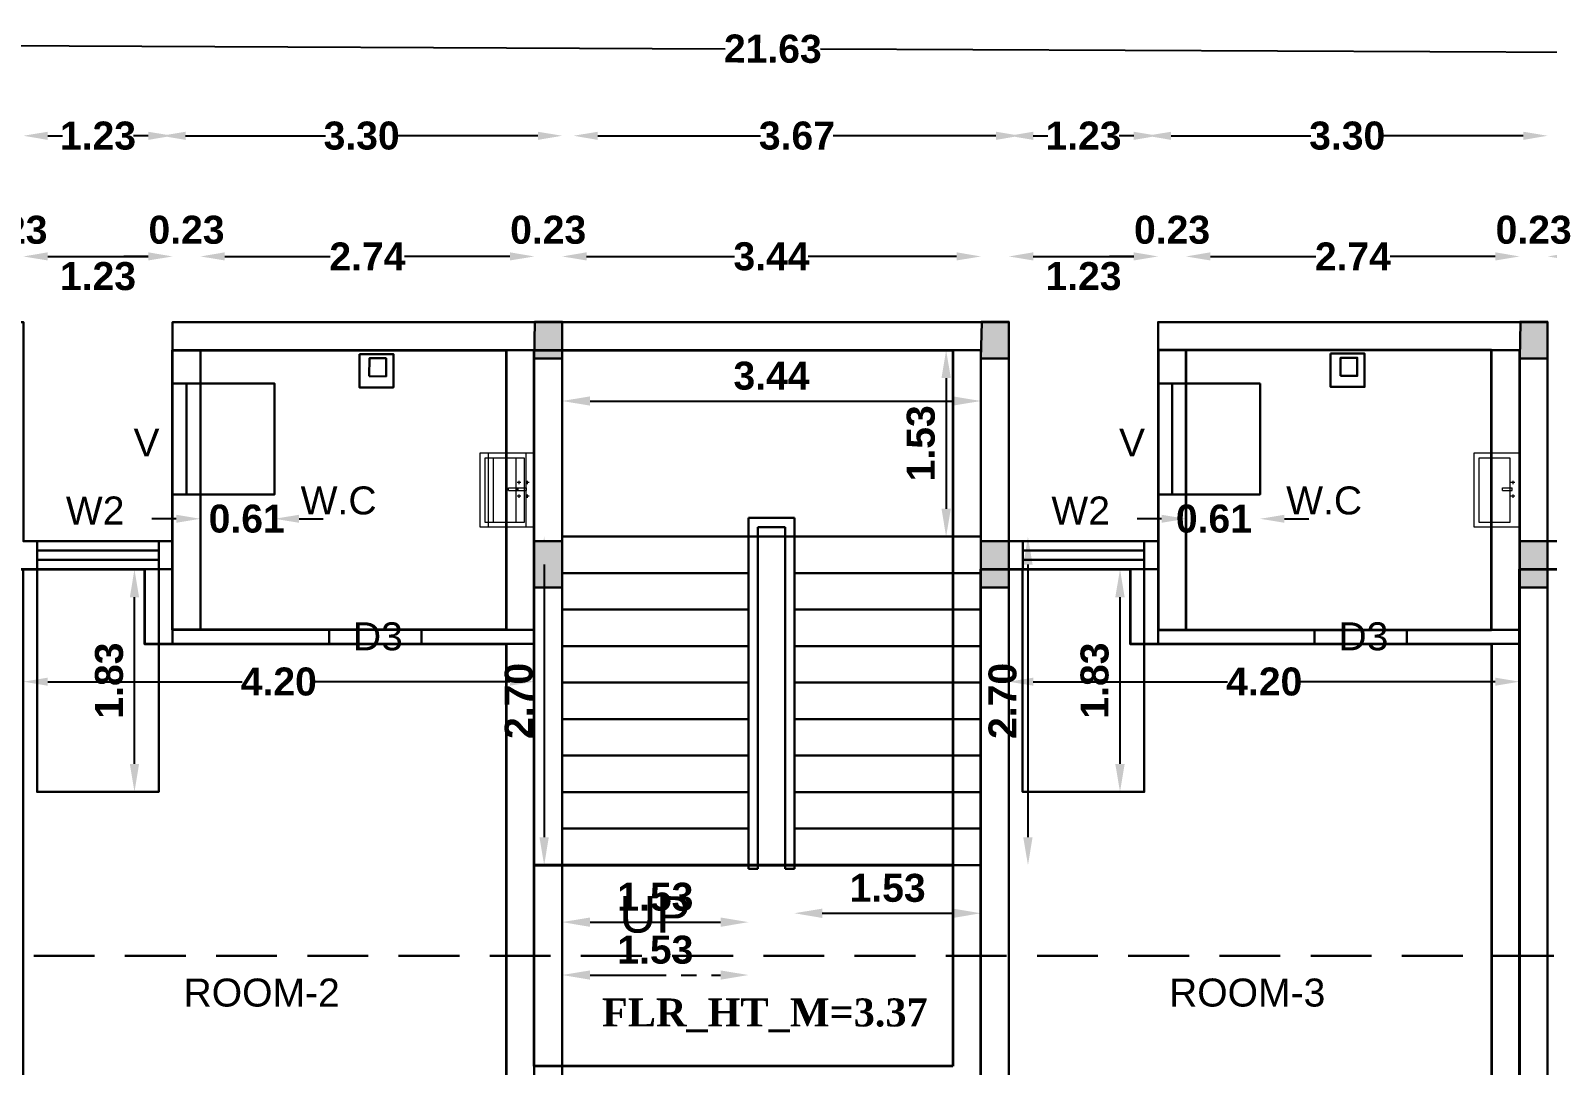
# Model space of a CAD drawing. Header units: metres. Extents: x 515 to 706, y -4 to 163.
# Drawn here: x 653.79 to 666.27, y 84.71 to 93.22 of the extents above; entities that cross this region are included whole.
import ezdxf

# ---------------------------------------------------------------- set-up
doc = ezdxf.new("R2010")
doc.units = ezdxf.units.M
doc.header["$MEASUREMENT"] = 0
doc.linetypes.add('DASHED2', pattern=[0.375, 0.25, -0.125])
doc.linetypes.add('PHANTOM2', pattern=[1.25, 0.625, -0.125, 0.125, -0.125, 0.125, -0.125])
for name, color, linetype, lineweight in [('BLK_3_FLR_0_WASH', 4, 'Continuous', 30), ('BLK_4_FLR_0_BLT_UP_AREA', 140, 'Continuous', 30), ('BLK_4_FLR_0_CARPET_AREA', 22, 'Continuous', 30), ('BLK_4_FLR_0_EXIT_WIDTH_STAIR', 4, 'Continuous', 30), ('BLK_4_FLR_0_STAIR_1', 4, 'Continuous', 30), ('BLK_4_FLR_0_STAIR_1_FLIGHT_1', 4, 'Continuous', 30), ('BLK_4_FLR_0_STAIR_1_FLIGHT_2', 4, 'Continuous', 30), ('BLK_4_FLR_0_STAIR_1_LANDING_1', 4, 'Continuous', 30), ('BLK_4_FLR_0_WATER_CLOSET', 4, 'Continuous', 30), ('furniture', 253, 'Continuous', 15)]:
    doc.layers.add(name, color=color, linetype=linetype, lineweight=lineweight)
for name, color, linetype in [('BLK_4_FLR_0_REGULAR_ROOM_2', 3, 'Continuous'), ('BLK_4_FLR_0_REGULAR_ROOM_3', 3, 'Continuous'), ('BLK_4_FLR_0_REGULAR_ROOM_4', 3, 'Continuous'), ('BLK_4_FLR_0_ROOM_2_LIGHT_VENTILATION_2', 3, 'Continuous'), ('BLK_4_FLR_0_ROOM_4_LIGHT_VENTILATION_2', 3, 'Continuous'), ('TOILET_VENTILATION', 6, 'Continuous')]:
    doc.layers.add(name, color=color, linetype=linetype)
doc.styles.add('ARIAL', font='arialbd.ttf', dxfattribs={"height": 0.23})
doc.styles.add('PDF Swiss721BT-RomanCondensed', font='arial.ttf')
doc.styles.add('tb', font='timesbd.ttf', dxfattribs={"height": 0.3})
doc.styles.add('working', font='arialbd.ttf', dxfattribs={"height": 0.23})
doc.dimstyles.new('new model', dxfattribs={"dimtxt": 0.23, "dimasz": 0.2, "dimexe": 0.1, "dimexo": 0.1, "dimgap": 0, "dimtad": 0, "dimzin": 1, "dimdsep": 46, "dimtxsty": 'working', "dimcen": 0.09, "dimse1": 1, "dimse2": 1, "dimclrd": 256, "dimclrt": 256, "dimadec": 1, "dimazin": 0, "dimtfac": 1, "dimtofl": 0, "dimtmove": 0, "dimatfit": 3, "dimfxl": 0, "dimtolj": 1, "dimtzin": 0, "dimlwd": -1, "dimlwe": -1, "dimarcsym": 0})
doc.dimstyles.new('OPEN SPACE', dxfattribs={"dimtxt": 0.23, "dimasz": 0.23, "dimexe": 0.1875, "dimexo": 0.0625, "dimgap": 0.09, "dimtad": 3, "dimzin": 0, "dimdsep": 46, "dimtxsty": 'ARIAL', "dimcen": 0.09, "dimse1": 1, "dimse2": 1, "dimclrd": 256, "dimclre": 256, "dimadec": 0, "dimazin": 0, "dimtfac": 0.5, "dimtix": 1, "dimtmove": 0, "dimatfit": 3, "dimfxl": 0, "dimtolj": 1, "dimtzin": 0, "dimarcsym": 0})

# ---------------------------------------------------------------- blocks, each defined once
blk = doc.blocks.new('*D132')
at = {"layer": 'Defpoints', "color": 0, "lineweight": 40}
for p in [(655.188, 89.404), (655.798, 89.404), (655.188, 89.203)]:
    blk.add_point(p, dxfattribs=at)
at = {"layer": 'TOILET_VENTILATION'}
for p, q in [((654.988, 89.203), (654.788, 89.203)), ((655.998, 89.203), (656.198, 89.203))]:
    blk.add_line(p, q, dxfattribs=at)
at = {"layer": 'TOILET_VENTILATION', "lineweight": 40}
for points in [[(654.988, 89.236), (654.988, 89.17), (655.188, 89.203)], [(655.998, 89.236), (655.998, 89.17), (655.798, 89.203)]]:
    blk.add_solid(points, dxfattribs=at)
at = {"layer": 'TOILET_VENTILATION', "lineweight": 35, "insert": (655.568, 89.203), "char_height": 0.23, "attachment_point": 5, "style": 'working'}
blk.add_mtext('\\A1;0.61', dxfattribs=at)
blk = doc.blocks.new('*D134')
at = {"layer": 'Defpoints', "color": 0, "lineweight": 40}
for p in [(663.291, 89.404), (663.901, 89.404), (663.901, 89.203)]:
    blk.add_point(p, dxfattribs=at)
at = {"layer": 'TOILET_VENTILATION'}
for p, q in [((663.091, 89.203), (662.891, 89.203)), ((664.101, 89.203), (664.301, 89.203))]:
    blk.add_line(p, q, dxfattribs=at)
at = {"layer": 'TOILET_VENTILATION', "lineweight": 40}
for points in [[(663.091, 89.236), (663.091, 89.17), (663.291, 89.203)], [(664.101, 89.236), (664.101, 89.17), (663.901, 89.203)]]:
    blk.add_solid(points, dxfattribs=at)
at = {"layer": 'TOILET_VENTILATION', "lineweight": 35, "insert": (663.521, 89.203), "char_height": 0.23, "attachment_point": 5, "style": 'working'}
blk.add_mtext('\\A1;0.61', dxfattribs=at)
blk = doc.blocks.new('*D135')
at = {"layer": 'BLK_4_FLR_0_STAIR_1_LANDING_1', "color": 1, "lineweight": -2}
blk.add_line((658.391, 90.171), (661.375, 90.171), dxfattribs=at)
at = {"layer": 'BLK_4_FLR_0_STAIR_1_LANDING_1', "color": 1, "lineweight": 40}
for points in [[(658.391, 90.209), (658.391, 90.133), (658.161, 90.171)], [(661.375, 90.209), (661.375, 90.133), (661.605, 90.171)]]:
    blk.add_solid(points, dxfattribs=at)
at = {"layer": 'Defpoints', "color": 0, "lineweight": 40}
for p in [(658.161, 90.589), (661.605, 90.589), (661.605, 90.171)]:
    blk.add_point(p, dxfattribs=at)
at = {"layer": 'BLK_4_FLR_0_STAIR_1_LANDING_1', "color": 1, "insert": (659.883, 90.378), "char_height": 0.23, "attachment_point": 5, "style": 'ARIAL'}
blk.add_mtext('\\A1;3.44', dxfattribs=at)
blk = doc.blocks.new('*D3')
at = {"layer": 'BLK_4_FLR_0_STAIR_1_FLIGHT_1', "color": 1, "lineweight": -2}
blk.add_line((658.014, 88.826), (658.014, 86.586), dxfattribs=at)
at = {"layer": 'BLK_4_FLR_0_STAIR_1_FLIGHT_1', "color": 1, "lineweight": 40}
for points in [[(657.975, 88.826), (658.052, 88.826), (658.014, 89.056)], [(657.975, 86.586), (658.052, 86.586), (658.014, 86.356)]]:
    blk.add_solid(points, dxfattribs=at)
at = {"layer": 'Defpoints', "color": 0, "lineweight": 40}
for p in [(658.348, 89.056), (658.014, 86.356), (658.348, 86.356)]:
    blk.add_point(p, dxfattribs=at)
at = {"layer": 'BLK_4_FLR_0_STAIR_1_FLIGHT_1', "color": 1, "insert": (657.806, 87.706), "char_height": 0.23, "attachment_point": 5, "rotation": 90, "style": 'ARIAL'}
blk.add_mtext('\\A1;2.70', dxfattribs=at)
blk = doc.blocks.new('*D136')
at = {"layer": 'BLK_4_FLR_0_STAIR_1_FLIGHT_2', "color": 1, "lineweight": -2}
blk.add_line((661.992, 88.826), (661.992, 86.586), dxfattribs=at)
at = {"layer": 'BLK_4_FLR_0_STAIR_1_FLIGHT_2', "color": 1, "lineweight": 40}
for points in [[(661.953, 88.826), (662.03, 88.826), (661.992, 89.056)], [(661.953, 86.586), (662.03, 86.586), (661.992, 86.356)]]:
    blk.add_solid(points, dxfattribs=at)
at = {"layer": 'Defpoints', "color": 0, "lineweight": 40}
for p in [(661.605, 89.056), (661.605, 86.356), (661.992, 86.356)]:
    blk.add_point(p, dxfattribs=at)
at = {"layer": 'BLK_4_FLR_0_STAIR_1_FLIGHT_2', "color": 1, "insert": (661.784, 87.706), "char_height": 0.23, "attachment_point": 5, "rotation": 90, "style": 'ARIAL'}
blk.add_mtext('\\A1;2.70', dxfattribs=at)
blk = doc.blocks.new('*D4')
at = {"layer": 'BLK_4_FLR_0_STAIR_1_FLIGHT_1', "color": 2, "lineweight": -2}
blk.add_line((658.391, 85.888), (659.464, 85.888), dxfattribs=at)
at = {"layer": 'BLK_4_FLR_0_STAIR_1_FLIGHT_1', "color": 2, "lineweight": 40}
for points in [[(658.391, 85.926), (658.391, 85.849), (658.161, 85.888)], [(659.464, 85.926), (659.464, 85.849), (659.694, 85.888)]]:
    blk.add_solid(points, dxfattribs=at)
at = {"layer": 'Defpoints', "color": 0, "lineweight": 40}
for p in [(658.161, 86.356), (659.694, 86.356), (659.694, 85.888)]:
    blk.add_point(p, dxfattribs=at)
at = {"layer": 'BLK_4_FLR_0_STAIR_1_FLIGHT_1', "color": 2, "insert": (658.928, 86.095), "char_height": 0.23, "attachment_point": 5, "style": 'ARIAL'}
blk.add_mtext('\\A1;1.53', dxfattribs=at)
blk = doc.blocks.new('*D5')
at = {"layer": 'BLK_4_FLR_0_STAIR_1_FLIGHT_2', "color": 2, "lineweight": -2}
blk.add_line((660.301, 85.961), (661.375, 85.961), dxfattribs=at)
at = {"layer": 'BLK_4_FLR_0_STAIR_1_FLIGHT_2', "color": 2, "lineweight": 40}
for points in [[(660.301, 85.999), (660.301, 85.922), (660.071, 85.961)], [(661.375, 85.999), (661.375, 85.922), (661.605, 85.961)]]:
    blk.add_solid(points, dxfattribs=at)
at = {"layer": 'Defpoints', "color": 0, "lineweight": 40}
for p in [(660.071, 86.356), (661.605, 86.356), (661.605, 85.961)]:
    blk.add_point(p, dxfattribs=at)
at = {"layer": 'BLK_4_FLR_0_STAIR_1_FLIGHT_2', "color": 2, "insert": (660.838, 86.168), "char_height": 0.23, "attachment_point": 5, "style": 'ARIAL'}
blk.add_mtext('\\A1;1.53', dxfattribs=at)
blk = doc.blocks.new('*D6')
at = {"layer": 'BLK_4_FLR_0_EXIT_WIDTH_STAIR', "color": 1, "linetype": 'PHANTOM2', "lineweight": -2}
blk.add_line((658.391, 85.453), (659.464, 85.453), dxfattribs=at)
at = {"layer": 'BLK_4_FLR_0_EXIT_WIDTH_STAIR', "color": 1, "lineweight": 40}
for points in [[(658.391, 85.491), (658.391, 85.415), (658.161, 85.453)], [(659.464, 85.491), (659.464, 85.415), (659.694, 85.453)]]:
    blk.add_solid(points, dxfattribs=at)
at = {"layer": 'Defpoints', "color": 0, "lineweight": 40}
for p in [(658.161, 86.356), (659.694, 86.356), (659.694, 85.453)]:
    blk.add_point(p, dxfattribs=at)
at = {"layer": 'BLK_4_FLR_0_EXIT_WIDTH_STAIR', "color": 1, "lineweight": 30, "insert": (658.928, 85.66), "char_height": 0.23, "attachment_point": 5, "style": 'ARIAL'}
blk.add_mtext('\\A1;1.53', dxfattribs=at)
blk = doc.blocks.new('*D7')
at = {"layer": 'BLK_4_FLR_0_STAIR_1_LANDING_1', "color": 2, "lineweight": -2}
blk.add_line((661.319, 90.359), (661.319, 89.286), dxfattribs=at)
at = {"layer": 'BLK_4_FLR_0_STAIR_1_LANDING_1', "color": 2, "lineweight": 40}
for points in [[(661.281, 90.359), (661.358, 90.359), (661.319, 90.589)], [(661.281, 89.286), (661.358, 89.286), (661.319, 89.056)]]:
    blk.add_solid(points, dxfattribs=at)
at = {"layer": 'Defpoints', "color": 0, "lineweight": 40}
for p in [(661.605, 90.589), (661.319, 89.056), (661.605, 89.056)]:
    blk.add_point(p, dxfattribs=at)
at = {"layer": 'BLK_4_FLR_0_STAIR_1_LANDING_1', "color": 2, "insert": (661.112, 89.823), "char_height": 0.23, "attachment_point": 5, "rotation": 90, "style": 'ARIAL'}
blk.add_mtext('\\A1;1.53', dxfattribs=at)
blk = doc.blocks.new('*D151')
at = {"layer": 'BLK_4_FLR_0_ROOM_2_LIGHT_VENTILATION_2', "lineweight": -2}
blk.add_line((654.645, 87.188), (654.645, 88.558), dxfattribs=at)
at = {"layer": 'BLK_4_FLR_0_ROOM_2_LIGHT_VENTILATION_2', "lineweight": 40}
for points in [[(654.607, 88.558), (654.683, 88.558), (654.645, 88.788)], [(654.607, 87.188), (654.683, 87.188), (654.645, 86.958)]]:
    blk.add_solid(points, dxfattribs=at)
at = {"layer": 'Defpoints', "color": 0, "lineweight": 40}
for p in [(654.645, 88.788), (654.844, 88.788), (654.844, 86.958)]:
    blk.add_point(p, dxfattribs=at)
at = {"layer": 'BLK_4_FLR_0_ROOM_2_LIGHT_VENTILATION_2', "color": 0, "lineweight": 30, "insert": (654.437, 87.873), "char_height": 0.23, "attachment_point": 5, "rotation": 90, "style": 'ARIAL'}
blk.add_mtext('\\A1;1.83', dxfattribs=at)
blk = doc.blocks.new('*D156')
at = {"layer": 'BLK_4_FLR_0_ROOM_4_LIGHT_VENTILATION_2', "lineweight": -2}
blk.add_line((662.749, 87.188), (662.749, 88.558), dxfattribs=at)
at = {"layer": 'BLK_4_FLR_0_ROOM_4_LIGHT_VENTILATION_2', "lineweight": 40}
for points in [[(662.71, 88.558), (662.787, 88.558), (662.749, 88.788)], [(662.71, 87.188), (662.787, 87.188), (662.749, 86.958)]]:
    blk.add_solid(points, dxfattribs=at)
at = {"layer": 'Defpoints', "color": 0, "lineweight": 40}
for p in [(662.749, 88.788), (662.948, 88.788), (662.948, 86.958)]:
    blk.add_point(p, dxfattribs=at)
at = {"layer": 'BLK_4_FLR_0_ROOM_4_LIGHT_VENTILATION_2', "color": 0, "lineweight": 30, "insert": (662.541, 87.873), "char_height": 0.23, "attachment_point": 5, "rotation": 90, "style": 'ARIAL'}
blk.add_mtext('\\A1;1.83', dxfattribs=at)
blk = doc.blocks.new('zw$B53F')
at = {"layer": 'furniture', "ltscale": 0.5}
for p, q in [((25.7, 17.98), (0, 15.69)), ((27.09, 2.29), (25.7, 17.98)), ((0, 15.69), (1.4, 0)), ((24.29, 14.4), (2.02, 12.42)), ((2.02, 12.42), (2.95, 1.86)), ((11.55, 14.34), (10.37, 14.23)), ((10.9, 14.92), (11.02, 13.65)), ((12.95, 14.23), (13.8, 14.3)), ((13.24, 10.9), (12.95, 14.23)), ((13.24, 10.9), (14.1, 10.98)), ((14.1, 10.98), (13.8, 14.3)), ((16.26, 14.76), (15.09, 14.65)), ((15.62, 15.34), (15.73, 14.06)), ((25.23, 3.84), (24.29, 14.4)), ((1.4, 0), (27.09, 2.29)), ((2.95, 1.86), (25.23, 3.84))]:
    blk.add_line(p, q, dxfattribs=at)
blk = doc.blocks.new('*D287')
for p, q in [((653.302, 91.359), (653.102, 91.359)), ((653.932, 91.359), (654.132, 91.359))]:
    blk.add_line(p, q)
at = {"lineweight": 40}
for points in [[(653.302, 91.393), (653.302, 91.326), (653.502, 91.359)], [(653.932, 91.393), (653.932, 91.326), (653.732, 91.359)]]:
    blk.add_solid(points, dxfattribs=at)
at = {"layer": 'Defpoints', "color": 0, "lineweight": 40}
for p in [(653.732, 91.359), (653.732, 90.916), (653.502, 90.686)]:
    blk.add_point(p, dxfattribs=at)
at = {"lineweight": 30, "insert": (653.617, 91.577), "char_height": 0.23, "attachment_point": 5, "style": 'working'}
blk.add_mtext('\\A1;0.23', dxfattribs=at)
blk = doc.blocks.new('*D288')
for p, q in [((658.362, 91.359), (659.58, 91.359)), ((661.405, 91.359), (660.186, 91.359))]:
    blk.add_line(p, q)
at = {"lineweight": 40}
for points in [[(658.362, 91.393), (658.362, 91.326), (658.162, 91.359)], [(661.405, 91.393), (661.405, 91.326), (661.605, 91.359)]]:
    blk.add_solid(points, dxfattribs=at)
at = {"layer": 'Defpoints', "color": 0, "lineweight": 40}
for p in [(661.605, 91.359), (658.162, 90.916), (661.605, 90.589)]:
    blk.add_point(p, dxfattribs=at)
at = {"lineweight": 30, "insert": (659.883, 91.359), "char_height": 0.23, "attachment_point": 5, "style": 'working'}
blk.add_mtext('\\A1;3.44', dxfattribs=at)
blk = doc.blocks.new('*D291')
for p, q in [((657.732, 91.359), (657.532, 91.359)), ((658.362, 91.359), (658.562, 91.359))]:
    blk.add_line(p, q)
at = {"lineweight": 40}
for points in [[(657.732, 91.393), (657.732, 91.326), (657.932, 91.359)], [(658.362, 91.393), (658.362, 91.326), (658.162, 91.359)]]:
    blk.add_solid(points, dxfattribs=at)
at = {"layer": 'Defpoints', "color": 0, "lineweight": 40}
for p in [(658.162, 91.359), (658.162, 90.916), (657.932, 90.686)]:
    blk.add_point(p, dxfattribs=at)
at = {"lineweight": 30, "insert": (658.047, 91.577), "char_height": 0.23, "attachment_point": 5, "style": 'working'}
blk.add_mtext('\\A1;0.23', dxfattribs=at)
blk = doc.blocks.new('*D292')
for p, q in [((658.455, 92.351), (659.792, 92.351)), ((661.729, 92.351), (660.391, 92.351))]:
    blk.add_line(p, q)
at = {"lineweight": 40}
for points in [[(658.455, 92.384), (658.455, 92.317), (658.255, 92.351)], [(661.729, 92.384), (661.729, 92.317), (661.929, 92.351)]]:
    blk.add_solid(points, dxfattribs=at)
at = {"layer": 'Defpoints', "color": 0, "lineweight": 40}
for p in [(661.929, 92.351), (658.255, 91.194), (661.929, 91.194)]:
    blk.add_point(p, dxfattribs=at)
at = {"lineweight": 30, "insert": (660.092, 92.351), "char_height": 0.23, "attachment_point": 5, "style": 'working'}
blk.add_mtext('\\A1;3.67', dxfattribs=at)
blk = doc.blocks.new('*D293')
blk.add_line((653.932, 91.359), (654.758, 91.359))
at = {"lineweight": 40}
for points in [[(653.932, 91.393), (653.932, 91.326), (653.732, 91.359)], [(654.758, 91.393), (654.758, 91.326), (654.958, 91.359)]]:
    blk.add_solid(points, dxfattribs=at)
at = {"layer": 'Defpoints', "color": 0, "lineweight": 40}
for p in [(654.958, 91.359), (653.732, 90.916), (654.958, 90.819)]:
    blk.add_point(p, dxfattribs=at)
at = {"lineweight": 30, "insert": (654.345, 91.196), "char_height": 0.23, "attachment_point": 5, "style": 'working'}
blk.add_mtext('\\A1;1.23', dxfattribs=at)
blk = doc.blocks.new('*D294')
for p, q in [((654.758, 91.359), (654.558, 91.359)), ((655.388, 91.359), (655.588, 91.359))]:
    blk.add_line(p, q)
at = {"lineweight": 40}
for points in [[(654.758, 91.393), (654.758, 91.326), (654.958, 91.359)], [(655.388, 91.393), (655.388, 91.326), (655.188, 91.359)]]:
    blk.add_solid(points, dxfattribs=at)
at = {"layer": 'Defpoints', "color": 0, "lineweight": 40}
for p in [(655.188, 91.359), (654.958, 90.916), (655.188, 90.686)]:
    blk.add_point(p, dxfattribs=at)
at = {"lineweight": 30, "insert": (655.073, 91.577), "char_height": 0.23, "attachment_point": 5, "style": 'working'}
blk.add_mtext('\\A1;0.23', dxfattribs=at)
blk = doc.blocks.new('*D295')
for p, q in [((655.388, 91.359), (656.255, 91.359)), ((657.732, 91.359), (656.865, 91.359))]:
    blk.add_line(p, q)
at = {"lineweight": 40}
for points in [[(655.388, 91.393), (655.388, 91.326), (655.188, 91.359)], [(657.732, 91.393), (657.732, 91.326), (657.932, 91.359)]]:
    blk.add_solid(points, dxfattribs=at)
at = {"layer": 'Defpoints', "color": 0, "lineweight": 40}
for p in [(657.932, 91.359), (655.188, 90.589), (657.932, 90.686)]:
    blk.add_point(p, dxfattribs=at)
at = {"lineweight": 30, "insert": (656.56, 91.359), "char_height": 0.23, "attachment_point": 5, "style": 'working'}
blk.add_mtext('\\A1;2.74', dxfattribs=at)
blk = doc.blocks.new('*D307')
for p, q in [((653.932, 92.351), (654.052, 92.351)), ((654.758, 92.351), (654.638, 92.351))]:
    blk.add_line(p, q)
at = {"lineweight": 40}
for points in [[(653.932, 92.384), (653.932, 92.317), (653.732, 92.351)], [(654.758, 92.384), (654.758, 92.317), (654.958, 92.351)]]:
    blk.add_solid(points, dxfattribs=at)
at = {"layer": 'Defpoints', "color": 0, "lineweight": 40}
for p in [(653.732, 92.351), (653.732, 89.392), (654.958, 89.392)]:
    blk.add_point(p, dxfattribs=at)
at = {"lineweight": 30, "insert": (654.345, 92.351), "char_height": 0.23, "attachment_point": 5, "style": 'working'}
blk.add_mtext('\\A1;1.23', dxfattribs=at)
blk = doc.blocks.new('*D308')
for p, q in [((655.065, 92.351), (656.215, 92.351)), ((657.962, 92.351), (656.812, 92.351))]:
    blk.add_line(p, q)
at = {"lineweight": 40}
for points in [[(655.065, 92.384), (655.065, 92.317), (654.865, 92.351)], [(657.962, 92.384), (657.962, 92.317), (658.162, 92.351)]]:
    blk.add_solid(points, dxfattribs=at)
at = {"layer": 'Defpoints', "color": 0, "lineweight": 40}
for p in [(658.162, 92.351), (654.865, 91.194), (658.162, 91.194)]:
    blk.add_point(p, dxfattribs=at)
at = {"lineweight": 30, "insert": (656.513, 92.351), "char_height": 0.23, "attachment_point": 5, "style": 'working'}
blk.add_mtext('\\A1;3.30', dxfattribs=at)
blk = doc.blocks.new('*D675')
for p, q in [((653.932, 87.864), (655.53, 87.864)), ((657.732, 87.864), (656.133, 87.864))]:
    blk.add_line(p, q)
at = {"lineweight": 40}
for points in [[(653.932, 87.897), (653.932, 87.831), (653.732, 87.864)], [(657.732, 87.897), (657.732, 87.831), (657.932, 87.864)]]:
    blk.add_solid(points, dxfattribs=at)
at = {"layer": 'Defpoints', "color": 0, "lineweight": 40}
for p in [(653.732, 88.174), (657.932, 88.174), (653.732, 87.864)]:
    blk.add_point(p, dxfattribs=at)
at = {"lineweight": 30, "insert": (655.832, 87.864), "char_height": 0.23, "attachment_point": 5, "rotation": 0, "style": 'working'}
blk.add_mtext('\\A1;4.20', dxfattribs=at)
blk = doc.blocks.new('*D309')
blk.add_line((662.035, 91.359), (662.862, 91.359))
at = {"lineweight": 40}
for points in [[(662.035, 91.393), (662.035, 91.326), (661.835, 91.359)], [(662.862, 91.393), (662.862, 91.326), (663.062, 91.359)]]:
    blk.add_solid(points, dxfattribs=at)
at = {"layer": 'Defpoints', "color": 0, "lineweight": 40}
for p in [(663.062, 91.359), (661.835, 90.916), (663.062, 90.819)]:
    blk.add_point(p, dxfattribs=at)
at = {"lineweight": 30, "insert": (662.449, 91.196), "char_height": 0.23, "attachment_point": 5, "style": 'working'}
blk.add_mtext('\\A1;1.23', dxfattribs=at)
blk = doc.blocks.new('*D310')
for p, q in [((662.862, 91.359), (662.662, 91.359)), ((663.492, 91.359), (663.692, 91.359))]:
    blk.add_line(p, q)
at = {"lineweight": 40}
for points in [[(662.862, 91.393), (662.862, 91.326), (663.062, 91.359)], [(663.492, 91.393), (663.492, 91.326), (663.292, 91.359)]]:
    blk.add_solid(points, dxfattribs=at)
at = {"layer": 'Defpoints', "color": 0, "lineweight": 40}
for p in [(663.292, 91.359), (663.062, 90.916), (663.292, 90.686)]:
    blk.add_point(p, dxfattribs=at)
at = {"lineweight": 30, "insert": (663.177, 91.577), "char_height": 0.23, "attachment_point": 5, "style": 'working'}
blk.add_mtext('\\A1;0.23', dxfattribs=at)
blk = doc.blocks.new('*D311')
for p, q in [((663.492, 91.359), (664.359, 91.359)), ((665.835, 91.359), (664.969, 91.359))]:
    blk.add_line(p, q)
at = {"lineweight": 40}
for points in [[(663.492, 91.393), (663.492, 91.326), (663.292, 91.359)], [(665.835, 91.393), (665.835, 91.326), (666.035, 91.359)]]:
    blk.add_solid(points, dxfattribs=at)
at = {"layer": 'Defpoints', "color": 0, "lineweight": 40}
for p in [(666.035, 91.359), (663.292, 90.589), (666.035, 90.686)]:
    blk.add_point(p, dxfattribs=at)
at = {"lineweight": 30, "insert": (664.664, 91.359), "char_height": 0.23, "attachment_point": 5, "style": 'working'}
blk.add_mtext('\\A1;2.74', dxfattribs=at)
blk = doc.blocks.new('*D312')
for p, q in [((665.835, 91.359), (665.635, 91.359)), ((666.465, 91.359), (666.665, 91.359))]:
    blk.add_line(p, q)
at = {"lineweight": 40}
for points in [[(665.835, 91.393), (665.835, 91.326), (666.035, 91.359)], [(666.465, 91.393), (666.465, 91.326), (666.265, 91.359)]]:
    blk.add_solid(points, dxfattribs=at)
at = {"layer": 'Defpoints', "color": 0, "lineweight": 40}
for p in [(666.265, 91.359), (666.265, 90.916), (666.035, 90.686)]:
    blk.add_point(p, dxfattribs=at)
at = {"lineweight": 30, "insert": (666.15, 91.577), "char_height": 0.23, "attachment_point": 5, "style": 'working'}
blk.add_mtext('\\A1;0.23', dxfattribs=at)
blk = doc.blocks.new('*D313')
for p, q in [((662.035, 92.351), (662.156, 92.351)), ((662.862, 92.351), (662.742, 92.351))]:
    blk.add_line(p, q)
at = {"lineweight": 40}
for points in [[(662.035, 92.384), (662.035, 92.317), (661.835, 92.351)], [(662.862, 92.384), (662.862, 92.317), (663.062, 92.351)]]:
    blk.add_solid(points, dxfattribs=at)
at = {"layer": 'Defpoints', "color": 0, "lineweight": 40}
for p in [(661.835, 92.351), (661.835, 89.392), (663.062, 89.392)]:
    blk.add_point(p, dxfattribs=at)
at = {"lineweight": 30, "insert": (662.449, 92.351), "char_height": 0.23, "attachment_point": 5, "style": 'working'}
blk.add_mtext('\\A1;1.23', dxfattribs=at)
blk = doc.blocks.new('*D314')
for p, q in [((663.169, 92.351), (664.318, 92.351)), ((666.065, 92.351), (664.916, 92.351))]:
    blk.add_line(p, q)
at = {"lineweight": 40}
for points in [[(663.169, 92.384), (663.169, 92.317), (662.969, 92.351)], [(666.065, 92.384), (666.065, 92.317), (666.265, 92.351)]]:
    blk.add_solid(points, dxfattribs=at)
at = {"layer": 'Defpoints', "color": 0, "lineweight": 40}
for p in [(666.265, 92.351), (662.969, 91.194), (666.265, 91.194)]:
    blk.add_point(p, dxfattribs=at)
at = {"lineweight": 30, "insert": (664.617, 92.351), "char_height": 0.23, "attachment_point": 5, "style": 'working'}
blk.add_mtext('\\A1;3.30', dxfattribs=at)
blk = doc.blocks.new('*D676')
for p, q in [((662.035, 87.864), (663.633, 87.864)), ((665.835, 87.864), (664.237, 87.864))]:
    blk.add_line(p, q)
at = {"lineweight": 40}
for points in [[(662.035, 87.897), (662.035, 87.831), (661.835, 87.864)], [(665.835, 87.897), (665.835, 87.831), (666.035, 87.864)]]:
    blk.add_solid(points, dxfattribs=at)
at = {"layer": 'Defpoints', "color": 0, "lineweight": 40}
for p in [(661.835, 88.174), (666.035, 88.174), (661.835, 87.864)]:
    blk.add_point(p, dxfattribs=at)
at = {"lineweight": 30, "insert": (663.935, 87.864), "char_height": 0.23, "attachment_point": 5, "rotation": 0, "style": 'working'}
blk.add_mtext('\\A1;4.20', dxfattribs=at)
blk = doc.blocks.new('*D315')
blk.add_line((666.465, 91.359), (667.292, 91.359))
at = {"lineweight": 40}
for points in [[(666.465, 91.393), (666.465, 91.326), (666.265, 91.359)], [(667.292, 91.393), (667.292, 91.326), (667.492, 91.359)]]:
    blk.add_solid(points, dxfattribs=at)
at = {"layer": 'Defpoints', "color": 0, "lineweight": 40}
for p in [(667.492, 91.359), (666.265, 90.916), (667.492, 90.819)]:
    blk.add_point(p, dxfattribs=at)
at = {"lineweight": 30, "insert": (666.879, 91.196), "char_height": 0.23, "attachment_point": 5, "style": 'working'}
blk.add_mtext('\\A1;1.23', dxfattribs=at)
blk = doc.blocks.new('*D696')
for p, q in [((649.281, 93.111), (659.503, 93.066)), ((670.507, 93.019), (660.285, 93.063))]:
    blk.add_line(p, q)
at = {"lineweight": 40}
for points in [[(649.281, 93.144), (649.281, 93.077), (649.081, 93.111)], [(670.507, 93.052), (670.507, 92.985), (670.707, 93.018)]]:
    blk.add_solid(points, dxfattribs=at)
at = {"layer": 'Defpoints', "color": 0, "lineweight": 40}
for p in [(670.707, 93.018), (649.072, 90.916), (670.697, 90.823)]:
    blk.add_point(p, dxfattribs=at)
at = {"lineweight": 30, "insert": (659.894, 93.065), "char_height": 0.23, "attachment_point": 5, "rotation": 359.7518, "style": 'working'}
blk.add_mtext('\\A1;21.63', dxfattribs=at)

msp = doc.modelspace()

# ---------------------------------------------------------------- hatches: boundary and pattern name
at = {"lineweight": 30}
h = msp.add_hatch(color=256, dxfattribs=at)
h.dxf.hatch_style = 1
h.paths.add_polyline_path([(658.16156, 90.81947), (658.16156, 90.51947), (657.93156, 90.51947), (657.93794, 90.81947)])
h = msp.add_hatch(color=256, dxfattribs=at)
h.dxf.hatch_style = 1
h.paths.add_polyline_path([(661.83525, 90.81948), (661.83525, 90.51948), (661.60525, 90.51948), (661.61164, 90.81948)])
h = msp.add_hatch(color=256, dxfattribs=at)
h.dxf.hatch_style = 1
h.paths.add_polyline_path([(666.26525, 90.81947), (666.26525, 90.51947), (666.03525, 90.51947), (666.04164, 90.81948)])
h = msp.add_hatch(color=256, dxfattribs=at)
h.dxf.hatch_style = 1
h.paths.add_polyline_path([(658.16156, 89.01781), (658.16156, 88.63781), (657.93156, 88.63781), (657.93156, 89.01781)])
h = msp.add_hatch(color=256, dxfattribs=at)
h.dxf.hatch_style = 1
h.paths.add_polyline_path([(661.83525, 89.01781), (661.83525, 88.63781), (661.60525, 88.63781), (661.60525, 89.01781)])
h = msp.add_hatch(color=256, dxfattribs=at)
h.dxf.hatch_style = 1
h.paths.add_polyline_path([(666.26525, 89.01781), (666.26525, 88.63781), (666.03525, 88.63781), (666.03525, 89.01781)])

# ---------------------------------------------------------------- linework, layer by layer
at = {"lineweight": 30, "ltscale": 0.125}
for p, q in [((658.16156, 90.81947), (654.95822, 90.81947)), ((654.95822, 90.81947), (654.95822, 89.01781)), ((657.93345, 90.82281), (658.16345, 90.82281)), ((658.16345, 90.82281), (657.93345, 90.82281)), ((661.60715, 90.82281), (661.83715, 90.82281)), ((661.83715, 90.82281), (661.60715, 90.82281)), ((661.83525, 90.81947), (661.83525, 82.98447)), ((661.83525, 90.81947), (661.83525, 89.01781)), ((666.26525, 90.81947), (663.06192, 90.81947)), ((663.06192, 90.81947), (663.06192, 89.01781)), ((666.03715, 90.82281), (666.26715, 90.82281)), ((666.26715, 90.82281), (666.03715, 90.82281)), ((666.26525, 90.81947), (666.26525, 89.01781)), ((666.26525, 90.81947), (666.26525, 89.01781)), ((666.26525, 90.81947), (666.26525, 89.01781)), ((657.93156, 90.58947), (655.18822, 90.58947)), ((655.18822, 90.58947), (655.18822, 88.78781)), ((657.93156, 90.58947), (657.93156, 88.28947)), ((657.93156, 90.58947), (657.93156, 88.28947)), ((657.93156, 90.58947), (657.93156, 82.98448)), ((658.16156, 90.58948), (658.16156, 82.75448)), ((661.60525, 90.58948), (661.60525, 84.71337)), ((666.03525, 90.58947), (663.29192, 90.58947)), ((663.29192, 90.58947), (663.29192, 88.78781)), ((666.03525, 90.58947), (666.03525, 88.28947)), ((666.03525, 90.58947), (666.03525, 82.98447)), ((655.18822, 90.31369), (654.95822, 90.31369)), ((655.07322, 90.31369), (655.07322, 89.40369)), ((663.29192, 90.31369), (663.06192, 90.31369)), ((663.17692, 90.31369), (663.17692, 89.40369)), ((655.18822, 89.40369), (654.95822, 89.40369)), ((663.29192, 89.40369), (663.06192, 89.40369)), ((654.95822, 89.01781), (653.73156, 89.01781)), ((653.84489, 88.78781), (653.84489, 89.01781)), ((653.84489, 88.78781), (653.84489, 89.01781)), ((654.84489, 88.78781), (654.84489, 89.01781)), ((663.06192, 89.01781), (661.83525, 89.01781)), ((661.94859, 88.78781), (661.94859, 89.01781)), ((662.94859, 88.78781), (662.94859, 89.01781)), ((654.84489, 88.94114), (653.84489, 88.94114)), ((654.84489, 88.86447), (653.84489, 88.86447)), ((662.94859, 88.94114), (661.94859, 88.94114)), ((662.94859, 88.86447), (661.94859, 88.86447)), ((654.95822, 88.78781), (653.73156, 88.78781)), ((654.95822, 88.78781), (654.95822, 88.17447)), ((661.83525, 88.78781), (661.83525, 83.26781)), ((663.06192, 88.78781), (661.83525, 88.78781)), ((663.06192, 88.78781), (663.06192, 88.17447)), ((656.24489, 88.28947), (655.18822, 88.28947)), ((656.24489, 88.28947), (656.24489, 88.17447)), ((657.93156, 88.28947), (657.00489, 88.28947)), ((657.00489, 88.28947), (657.00489, 88.17447)), ((664.34859, 88.28947), (663.29192, 88.28947)), ((664.34859, 88.28947), (664.34859, 88.17447)), ((666.03525, 88.28947), (665.10859, 88.28947)), ((665.10859, 88.28947), (665.10859, 88.17447)), ((656.24489, 88.17447), (654.95822, 88.17447)), ((657.93156, 88.17447), (657.00489, 88.17447)), ((657.93156, 88.17447), (657.93156, 82.98448)), ((657.93156, 88.17447), (657.93156, 82.98448)), ((664.34859, 88.17447), (663.06192, 88.17447)), ((666.03525, 88.17447), (665.10859, 88.17447)), ((666.03525, 88.17447), (666.03525, 82.98447))]:
    msp.add_line(p, q, dxfattribs=at)
at = {"lineweight": 30}
for p, q in [((658.16156, 90.81948), (661.83525, 90.81948)), ((658.16156, 90.58948), (661.60525, 90.58948)), ((659.69489, 89.20948), (659.69489, 86.32596)), ((659.69489, 89.20948), (660.07192, 89.20948)), ((660.07192, 89.20948), (660.07192, 86.32596)), ((659.77156, 89.13281), (659.77156, 86.32596)), ((659.77156, 89.13281), (659.99525, 89.13281)), ((659.99525, 89.13281), (659.99525, 86.32596)), ((658.16156, 89.05614), (659.69489, 89.05614)), ((660.07192, 89.05614), (661.60525, 89.05614)), ((655.18822, 88.78781), (655.18822, 88.28947)), ((658.16156, 88.75614), (659.69489, 88.75614)), ((660.07192, 88.75614), (661.60525, 88.75614)), ((663.29192, 88.78781), (663.29192, 88.28947)), ((658.16156, 88.45614), (659.69489, 88.45614)), ((660.07192, 88.45614), (661.60525, 88.45614)), ((658.16156, 88.15614), (659.69489, 88.15614)), ((660.07192, 88.15614), (661.60525, 88.15614)), ((658.16156, 87.85614), (659.69489, 87.85614)), ((660.07192, 87.85614), (661.60525, 87.85614)), ((658.16156, 87.55614), (659.69489, 87.55614)), ((660.07192, 87.55614), (661.60525, 87.55614)), ((658.16156, 87.25614), (659.69489, 87.25614)), ((660.07192, 87.25614), (661.60525, 87.25614)), ((658.16156, 86.95614), (659.69489, 86.95614)), ((660.07192, 86.95614), (661.60525, 86.95614)), ((658.16156, 86.65614), (659.69489, 86.65614)), ((660.07192, 86.65614), (661.60525, 86.65614)), ((658.16156, 86.35614), (659.69489, 86.35614)), ((660.07192, 86.35614), (661.60525, 86.35614)), ((659.77156, 86.32596), (659.69489, 86.32596)), ((659.99525, 86.32596), (660.07192, 86.32596))]:
    msp.add_line(p, q, dxfattribs=at)
at = {"linetype": 'DASHED2', "lineweight": 30, "ltscale": 2}
msp.add_line((647.8167, 85.61215), (673.43918, 85.61215), dxfattribs=at)
at = {"lineweight": 30}
for points in [[(658.16156, 90.81947), (658.16156, 90.51947), (657.93156, 90.51947), (657.93794, 90.81947)], [(661.83525, 90.81948), (661.83525, 90.51948), (661.60525, 90.51948), (661.61164, 90.81948)], [(666.26525, 90.81947), (666.26525, 90.51947), (666.03525, 90.51947), (666.04164, 90.81948)], [(658.16156, 89.01781), (658.16156, 88.63781), (657.93156, 88.63781), (657.93156, 89.01781)], [(661.83525, 89.01781), (661.83525, 88.63781), (661.60525, 88.63781), (661.60525, 89.01781)], [(666.26525, 89.01781), (666.26525, 88.63781), (666.03525, 88.63781), (666.03525, 89.01781)]]:
    msp.add_lwpolyline(points, close=True, dxfattribs=at)
at = {"layer": 'BLK_3_FLR_0_WASH', "color": 55, "lineweight": 30}
for points in [[(656.49458, 90.55677), (656.77481, 90.55677), (656.77481, 90.2828), (656.49458, 90.2828)], [(664.48014, 90.56102), (664.76037, 90.56102), (664.76037, 90.28705), (664.48014, 90.28705)]]:
    msp.add_lwpolyline(points, close=True, dxfattribs=at)
at = {"layer": 'BLK_3_FLR_0_WASH', "color": 60, "lineweight": 30}
for points in [[(656.57589, 90.37393), (656.71389, 90.3735), (656.71436, 90.52202), (656.57635, 90.52245)], [(664.56145, 90.37818), (664.69946, 90.37775), (664.69992, 90.52626), (664.56191, 90.52669)]]:
    msp.add_lwpolyline(points, close=True, dxfattribs=at)
at = {"layer": 'BLK_4_FLR_0_BLT_UP_AREA', "color": 14, "lineweight": 30}
msp.add_lwpolyline([(670.69515, 90.81946), (670.69515, 81.00446), (649.06956, 81.00446), (649.07146, 89.01779), (650.52812, 89.01779), (650.52812, 90.81946), (653.73146, 90.81946), (653.73146, 89.01779), (654.95812, 89.01779), (654.95812, 90.81946), (661.83515, 90.81946), (661.83515, 89.01779), (663.06182, 89.01779), (663.06182, 90.81946), (666.26515, 90.81946), (666.26515, 89.01779), (667.49182, 89.01779), (667.49182, 90.81946)], close=True, dxfattribs=at)
at = {"layer": 'BLK_4_FLR_0_CARPET_AREA', "color": 14, "lineweight": 35}
for points in [[(654.95781, 90.58937), (657.70114, 90.58937), (657.70114, 88.28937), (654.95781, 88.28937)], [(657.93114, 90.58937), (661.37484, 90.58937), (661.37484, 86.35604), (657.93114, 86.35604)], [(665.80484, 90.58937), (663.06151, 90.58937), (663.06151, 88.28937), (665.80484, 88.28937)], [(653.50114, 88.78771), (654.72781, 88.78771), (654.72781, 88.17437), (657.70114, 88.17437), (657.70114, 82.98437), (653.50114, 82.98437)], [(661.60484, 88.78771), (662.83151, 88.78771), (662.83151, 88.17437), (665.80484, 88.17437), (665.80484, 82.98437), (661.60484, 82.98437)], [(666.03484, 88.78771), (667.26151, 88.78771), (667.26151, 88.17437), (670.23484, 88.17437), (670.23484, 82.98437), (666.03484, 82.98437)], [(661.37484, 84.70327), (657.93051, 84.70327), (657.93051, 86.35611), (661.37484, 86.35611)]]:
    msp.add_lwpolyline(points, close=True, dxfattribs=at)
at = {"layer": 'BLK_4_FLR_0_REGULAR_ROOM_2', "color": 2, "lineweight": 30}
msp.add_lwpolyline([(653.73093, 88.78783), (654.95759, 88.78783), (654.95759, 88.17449), (657.93093, 88.17449), (657.93093, 82.98449), (653.73093, 82.98449)], close=True, dxfattribs=at)
at = {"layer": 'BLK_4_FLR_0_REGULAR_ROOM_3', "color": 2, "lineweight": 30}
msp.add_lwpolyline([(666.26462, 88.78783), (667.49129, 88.78783), (667.49129, 88.17449), (670.46462, 88.17449), (670.46462, 82.98449), (666.26462, 82.98449)], close=True, dxfattribs=at)
at = {"layer": 'BLK_4_FLR_0_REGULAR_ROOM_4', "color": 2, "lineweight": 30}
msp.add_lwpolyline([(661.83462, 88.78783), (663.06129, 88.78783), (663.06129, 88.17449), (666.03462, 88.17449), (666.03462, 82.98449), (661.83462, 82.98449)], close=True, dxfattribs=at)
at = {"layer": 'BLK_4_FLR_0_ROOM_2_LIGHT_VENTILATION_2', "color": 3, "lineweight": 30}
msp.add_lwpolyline([(653.84426, 88.78783), (653.84426, 86.95783), (654.84426, 86.95783), (654.84426, 88.78783), (653.84426, 88.78783)], dxfattribs=at)
at = {"layer": 'BLK_4_FLR_0_ROOM_4_LIGHT_VENTILATION_2', "color": 3, "lineweight": 30}
msp.add_lwpolyline([(661.94796, 88.78783), (661.94796, 86.95783), (662.94796, 86.95783), (662.94796, 88.78783), (661.94796, 88.78783)], dxfattribs=at)
at = {"layer": 'BLK_4_FLR_0_STAIR_1', "color": 1, "lineweight": 30}
msp.add_lwpolyline([(658.16093, 90.58949), (661.60462, 90.58949), (661.60462, 86.35616), (658.16093, 86.35616)], close=True, dxfattribs=at)
at = {"layer": 'BLK_4_FLR_0_STAIR_1_FLIGHT_1', "color": 7}
for p, q in [((658.16093, 89.05616), (659.69426, 89.05616)), ((658.16093, 88.75616), (659.69426, 88.75616)), ((658.16093, 88.45616), (659.69426, 88.45616)), ((658.16093, 88.15616), (659.69426, 88.15616)), ((658.16093, 87.85616), (659.69426, 87.85616)), ((658.16093, 87.55616), (659.69426, 87.55616)), ((658.16093, 87.25616), (659.69426, 87.25616)), ((658.16093, 86.95616), (659.69426, 86.95616)), ((658.16093, 86.65616), (659.69426, 86.65616)), ((658.16093, 86.35616), (659.69426, 86.35616))]:
    msp.add_line(p, q, dxfattribs=at)
msp.add_lwpolyline([(658.16093, 89.05616), (659.69426, 89.05616), (659.69426, 86.35616), (658.16093, 86.35616)], close=True, dxfattribs=at)
at = {"layer": 'BLK_4_FLR_0_STAIR_1_FLIGHT_2', "color": 7, "lineweight": 30}
for p, q in [((660.07129, 89.05616), (661.60462, 89.05616)), ((660.07129, 88.75616), (661.60462, 88.75616)), ((660.07129, 88.45616), (661.60462, 88.45616)), ((660.07129, 88.15616), (661.60462, 88.15616)), ((660.07129, 87.85616), (661.60462, 87.85616)), ((660.07129, 87.55616), (661.60462, 87.55616)), ((660.07129, 87.25616), (661.60462, 87.25616)), ((660.07129, 86.95616), (661.60462, 86.95616)), ((660.07129, 86.65616), (661.60462, 86.65616)), ((660.07129, 86.35616), (661.60462, 86.35616))]:
    msp.add_line(p, q, dxfattribs=at)
msp.add_lwpolyline([(660.07129, 89.05616), (661.60462, 89.05616), (661.60462, 86.35616), (660.07129, 86.35616)], close=True, dxfattribs=at)
at = {"layer": 'BLK_4_FLR_0_STAIR_1_LANDING_1', "color": 7}
msp.add_lwpolyline([(658.16093, 90.58949), (661.60462, 90.58949), (661.60462, 89.05616), (658.16093, 89.05616)], close=True, dxfattribs=at)
at = {"layer": 'BLK_4_FLR_0_WATER_CLOSET', "color": 3, "lineweight": 30}
for points in [[(655.18759, 90.58949), (657.93093, 90.58949), (657.93093, 88.28949), (655.18759, 88.28949)], [(666.03462, 90.58949), (663.29129, 90.58949), (663.29129, 88.28949), (666.03462, 88.28949)]]:
    msp.add_lwpolyline(points, close=True, dxfattribs=at)
at = {"layer": 'TOILET_VENTILATION', "color": 6, "lineweight": 30}
for points in [[(655.18759, 90.31371), (655.79759, 90.31371), (655.79759, 89.40371), (655.18759, 89.40371)], [(663.90129, 90.31371), (663.29129, 90.31371), (663.29129, 89.40371), (663.90129, 89.40371)]]:
    msp.add_lwpolyline(points, close=True, dxfattribs=at)

# ---------------------------------------------------------------- block references
at = {"lineweight": 30, "xscale": -0.0237721263822697, "yscale": 0.0237721263822697, "zscale": 0.0237721263822697, "rotation": 275.0813164753686}
for p in [(657.49116, 89.09977), (657.56, 89.09977), (665.6637, 89.09977)]:
    msp.add_blockref('zw$B53F', p, dxfattribs=at)

# ---------------------------------------------------------------- texts
at = {"lineweight": 30, "ltscale": 0.125, "char_height": 0.23, "attachment_point": 1, "style": 'PDF Swiss721BT-RomanCondensed'}
for s, width, insert in [('V', 0.0527571, (654.63692, 89.94491)), ('V', 0.0527571, (662.74062, 89.94491)), ('W.C', 0.23, (656.01148, 89.4687)), ('W.C', 0.23, (664.11517, 89.4687)), ('W2', 0.0527571, (654.0807, 89.38593)), ('W2', 0.0527571, (662.1844, 89.38593)), ('D3', 0.0527571, (656.44127, 88.35201)), ('D3', 0.0527571, (664.54496, 88.35201)), ('ROOM-2', 0.23, (655.04827, 85.42409)), ('ROOM-3', 0.23, (663.15196, 85.42409))]:
    msp.add_mtext_dynamic_manual_height_columns(s, width=width, gutter_width=1.15, heights=[0], dxfattribs=dict(at, insert=insert))
at = {"lineweight": 30, "insert": (658.63277, 85.79737), "char_height": 0.3, "attachment_point": 7, "rotation": 359.950438, "style": 'PDF Swiss721BT-RomanCondensed'}
msp.add_mtext_dynamic_manual_height_columns('UP', width=9.5603696, gutter_width=58.69565, heights=[0], dxfattribs=at)
at = {"layer": 'BLK_4_FLR_0_STAIR_1', "lineweight": 50, "insert": (658.48939, 85.2607), "char_height": 0.23, "attachment_point": 1, "style": 'tb'}
msp.add_mtext_dynamic_manual_height_columns('FLR_HT_M=3.37', width=2.8964505, gutter_width=1.5, heights=[0], dxfattribs=at)

# ---------------------------------------------------------------- dimensions: what is measured, and where the dimension line sits
at = {"lineweight": 30}
for p1, p2, distance, picture, middle in [((649.07156, 90.91647), (670.69715, 90.82281), 2.19504, '*D696', (659.89386, 93.06466)), ((657.93156, 88.17447), (653.73156, 88.17447), 0.3104, '*D675', (655.83156, 87.86408)), ((666.03525, 88.17447), (661.83525, 88.17447), 0.3104, '*D676', (663.93525, 87.86408))]:
    dim = msp.add_aligned_dim(p1=p1, p2=p2, distance=distance, dimstyle='new model', override={"dimpost": '\\X'}, dxfattribs=at)
    dim.commit()
    dim.dimension.update_dxf_attribs({"geometry": picture, "text_midpoint": middle})
for base, p1, p2, picture, middle in [((653.73156, 92.35071), (654.95822, 89.39213), (653.73156, 89.39213), '*D307', (654.34489, 92.35071)), ((658.16156, 92.35071), (654.86489, 91.1938), (658.16156, 91.1938), '*D308', (656.51322, 92.35071)), ((661.92859, 92.35071), (658.25489, 91.1938), (661.92859, 91.1938), '*D292', (660.09174, 92.35071)), ((661.83525, 92.35071), (663.06192, 89.39213), (661.83525, 89.39213), '*D313', (662.44859, 92.35071)), ((666.26525, 92.35071), (662.96859, 91.1938), (666.26525, 91.1938), '*D314', (664.61692, 92.35071)), ((653.73156, 91.35943), (653.50156, 90.68647), (653.73156, 90.91647), '*D287', (653.61656, 91.57686)), ((655.18822, 91.35943), (654.95822, 90.91647), (655.18822, 90.68647), '*D294', (655.07322, 91.57686)), ((658.16156, 91.35943), (657.93156, 90.68647), (658.16156, 90.91647), '*D291', (658.04656, 91.57686)), ((663.29192, 91.35943), (663.06192, 90.91647), (663.29192, 90.68647), '*D310', (663.17692, 91.57686)), ((666.26525, 91.35943), (666.03525, 90.68647), (666.26525, 90.91647), '*D312', (666.15025, 91.57686)), ((657.93156, 91.35943), (655.18822, 90.58947), (657.93156, 90.68647), '*D295', (656.55989, 91.35943)), ((661.60525, 91.35943), (658.16156, 90.91647), (661.60525, 90.58948), '*D288', (659.88341, 91.35943)), ((666.03525, 91.35943), (663.29192, 90.58947), (666.03525, 90.68647), '*D311', (664.66359, 91.35943))]:
    dim = msp.add_linear_dim(base=base, p1=p1, p2=p2, dimstyle='new model', override={"dimpost": '\\X', "dimtmove": 2}, dxfattribs=at)
    dim.commit()
    dim.dimension.update_dxf_attribs({"geometry": picture, "text_midpoint": middle})
for base, p1, p2, picture, middle in [((654.95822, 91.35943), (653.73156, 90.91647), (654.95822, 90.81947), '*D293', (654.34489, 91.19646)), ((663.06192, 91.35943), (661.83525, 90.91647), (663.06192, 90.81947), '*D309', (662.44859, 91.19646)), ((667.49192, 91.35943), (666.26525, 90.91647), (667.49192, 90.81947), '*D315', (666.87859, 91.19646))]:
    dim = msp.add_linear_dim(base=base, p1=p1, p2=p2, dimstyle='new model', override={"dimpost": '\\X', "dimtmove": 2}, dxfattribs=at)
    dim.commit()
    dim.dimension.update_dxf_attribs({"geometry": picture, "text_midpoint": middle, "dimtype": 160})
at = {"layer": 'BLK_4_FLR_0_EXIT_WIDTH_STAIR', "color": 1, "lineweight": 30}
dim = msp.add_aligned_dim(p1=(658.16093, 86.35616), p2=(659.69426, 86.35616), distance=-0.90321, dimstyle='OPEN SPACE', override={"dimpost": '\\X', "dimclrd": 1, "dimclrt": 1, "dimfxl": 0, "dimarcsym": 2}, dxfattribs=at)
dim.commit()
dim.dimension.update_dxf_attribs({"geometry": '*D6', "text_midpoint": (658.92759, 85.66038)})
at = {"layer": 'BLK_4_FLR_0_ROOM_2_LIGHT_VENTILATION_2', "color": 3, "lineweight": 30}
dim = msp.add_aligned_dim(p1=(654.84426, 86.95783), p2=(654.84426, 88.78783), distance=0.19932, dimstyle='OPEN SPACE', override={"dimpost": '\\X'}, dxfattribs=at)
dim.commit()
dim.dimension.update_dxf_attribs({"geometry": '*D151', "text_midpoint": (654.43743, 87.87283)})
at = {"layer": 'BLK_4_FLR_0_ROOM_4_LIGHT_VENTILATION_2', "color": 3, "lineweight": 30}
dim = msp.add_aligned_dim(p1=(662.94796, 86.95783), p2=(662.94796, 88.78783), distance=0.19932, dimstyle='OPEN SPACE', override={"dimpost": '\\X'}, dxfattribs=at)
dim.commit()
dim.dimension.update_dxf_attribs({"geometry": '*D156', "text_midpoint": (662.54112, 87.87283)})
at = {"layer": 'BLK_4_FLR_0_STAIR_1_FLIGHT_1', "color": 7}
for p1, p2, distance, override, picture, middle in [((658.34759, 89.05616), (658.34759, 86.35616), -0.33388, {"dimpost": '\\X', "dimclrd": 1, "dimclrt": 1, "dimtmove": 2}, '*D3', (657.80628, 87.70616)), ((658.16093, 86.35616), (659.69426, 86.35616), -0.46863, {"dimpost": '\\X', "dimclrd": 2, "dimclrt": 2}, '*D4', (658.92759, 86.09496))]:
    dim = msp.add_aligned_dim(p1=p1, p2=p2, distance=distance, dimstyle='OPEN SPACE', override=override, dxfattribs=at)
    dim.commit()
    dim.dimension.update_dxf_attribs({"geometry": picture, "text_midpoint": middle})
at = {"layer": 'BLK_4_FLR_0_STAIR_1_FLIGHT_2', "color": 1}
dim = msp.add_aligned_dim(p1=(661.60462, 89.05616), p2=(661.60462, 86.35616), distance=0.38695, dimstyle='OPEN SPACE', override={"dimpost": '\\X', "dimclrd": 1, "dimclrt": 1}, dxfattribs=at)
dim.commit()
dim.dimension.update_dxf_attribs({"geometry": '*D136', "text_midpoint": (661.78414, 87.70616)})
at = {"layer": 'BLK_4_FLR_0_STAIR_1_FLIGHT_2', "color": 2}
dim = msp.add_aligned_dim(p1=(660.07129, 86.35616), p2=(661.60462, 86.35616), distance=-0.39565, dimstyle='OPEN SPACE', override={"dimpost": '\\X', "dimclrd": 2, "dimclrt": 2}, dxfattribs=at)
dim.commit()
dim.dimension.update_dxf_attribs({"geometry": '*D5', "text_midpoint": (660.83796, 86.16794)})
at = {"layer": 'BLK_4_FLR_0_STAIR_1_LANDING_1', "color": 1}
dim = msp.add_aligned_dim(p1=(658.16093, 90.58949), p2=(661.60462, 90.58949), distance=-0.4186, dimstyle='OPEN SPACE', override={"dimpost": '\\X', "dimclrd": 1, "dimclrt": 1}, dxfattribs=at)
dim.commit()
dim.dimension.update_dxf_attribs({"geometry": '*D135', "text_midpoint": (659.88278, 90.37832)})
at = {"layer": 'BLK_4_FLR_0_STAIR_1_LANDING_1', "color": 2}
dim = msp.add_aligned_dim(p1=(661.60462, 90.58949), p2=(661.60462, 89.05616), distance=-0.28513, dimstyle='OPEN SPACE', override={"dimpost": '\\X', "dimclrd": 2, "dimclrt": 2}, dxfattribs=at)
dim.commit()
dim.dimension.update_dxf_attribs({"geometry": '*D7', "text_midpoint": (661.11206, 89.82283)})
at = {"layer": 'TOILET_VENTILATION', "color": 6, "lineweight": 35}
for base, p1, p2, angle, picture, middle in [((655.18759, 89.20289), (655.79759, 89.40371), (655.18759, 89.40371), 180, '*D132', (655.56759, 89.20289)), ((663.90129, 89.20289), (663.29129, 89.40371), (663.90129, 89.40371), 0, '*D134', (663.52129, 89.20289))]:
    dim = msp.add_linear_dim(base=base, p1=p1, p2=p2, angle=angle, dimstyle='new model', override={"dimpost": '\\X', "dimtmove": 2}, dxfattribs=at)
    dim.commit()
    dim.dimension.update_dxf_attribs({"geometry": picture, "text_midpoint": middle, "dimtype": 161})

doc.saveas('drawing.dxf')
